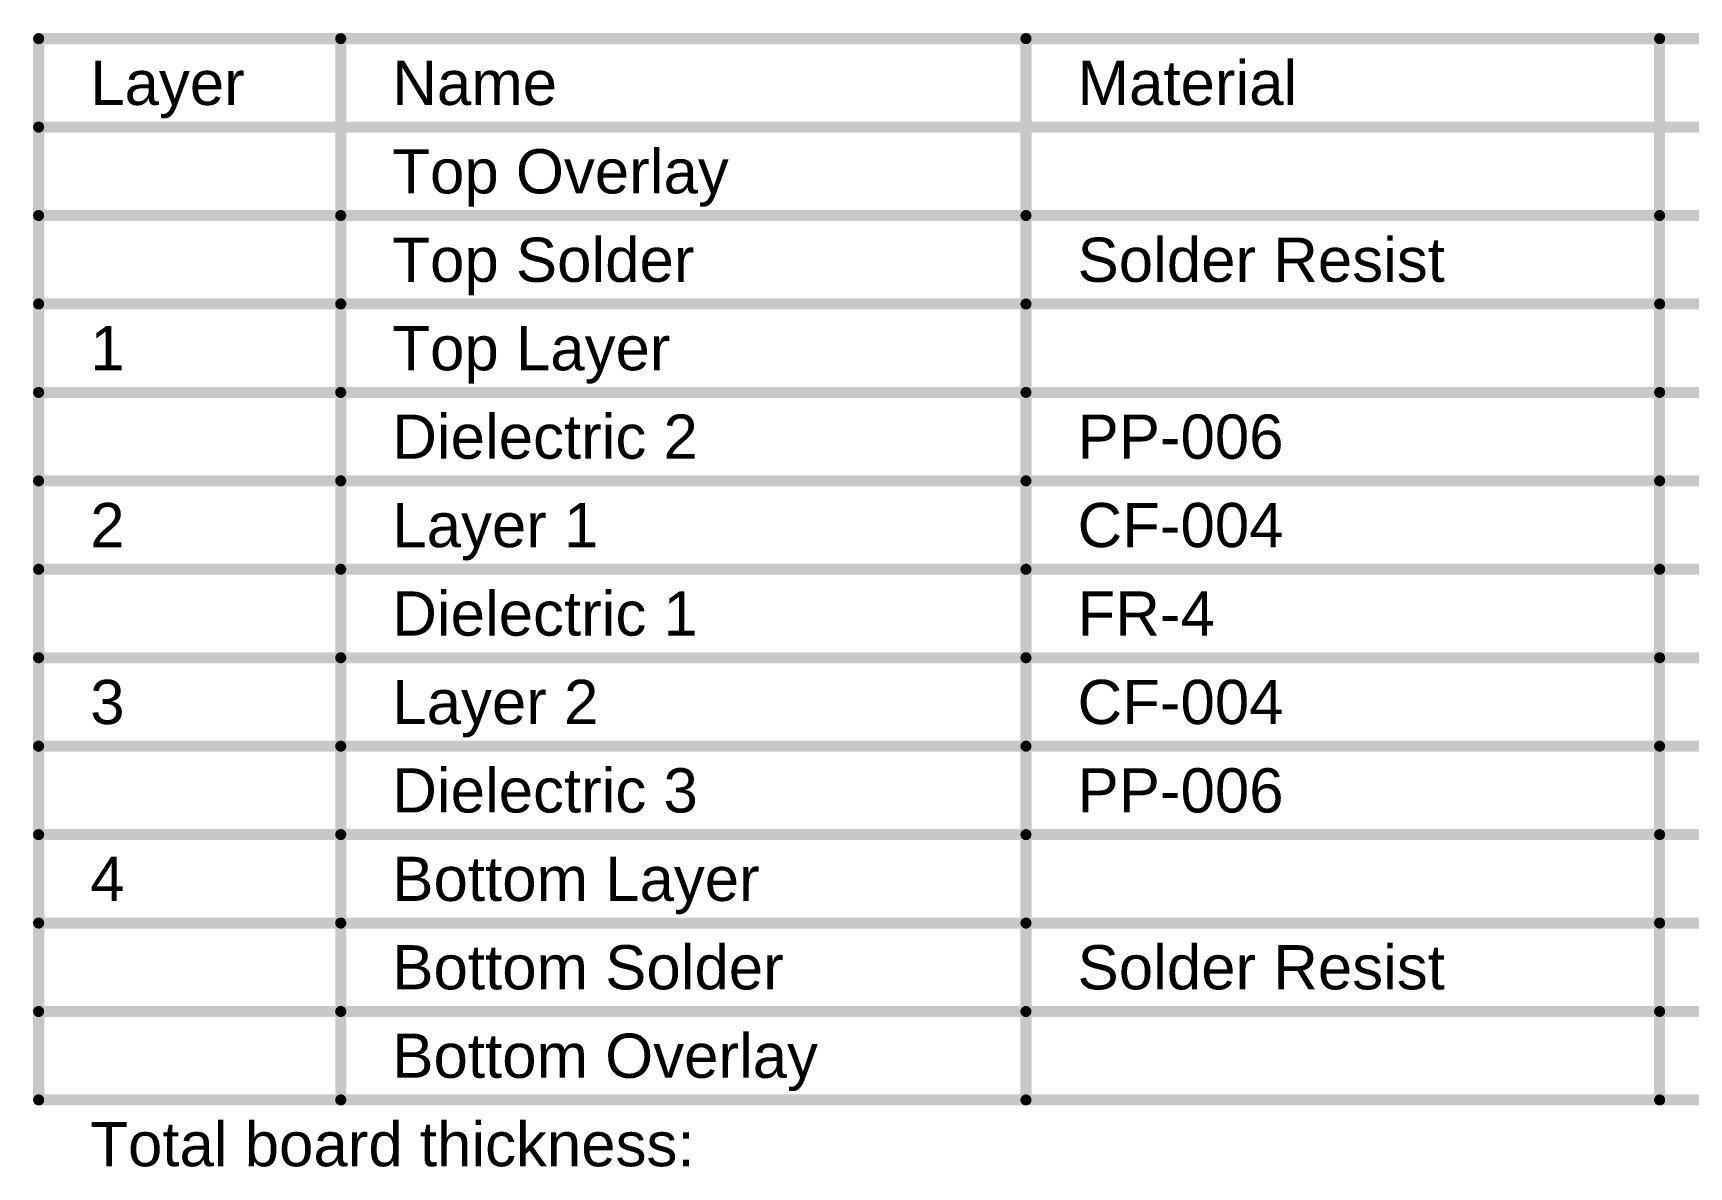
# Model space of a CAD drawing. Header units: inches. Extents: x 68 to 568, y 3 to 460.
# Drawn here: x 451.9 to 509, y 421.4 to 460.4 of the extents above; entities that cross this region are included whole.
import ezdxf

# ---------------------------------------------------------------- set-up
doc = ezdxf.new("R2010")
doc.units = ezdxf.units.IN
doc.layers.add('Fabrication', color=76, linetype='Continuous')
doc.styles.add('Arial', font='', dxfattribs={"height": 0.2})
doc.styles.get('Arial').set_extended_font_data('Arial')

msp = doc.modelspace()

# ---------------------------------------------------------------- linework, layer by layer
at = {"layer": 'Fabrication'}
for points in [[(452.033, 460.248, 0.191, 0.191, 1), (452.224, 460.248, 0.191, 0.191, 1)], [(452.033, 460.248, 0.191, 0.191, 1), (452.224, 460.248, 0.191, 0.191, 1)], [(462.445, 460.248, 0.191, 0.191, 1), (462.636, 460.248, 0.191, 0.191, 1)], [(486.061, 460.248, 0.191, 0.191, 1), (486.251, 460.248, 0.191, 0.191, 1)], [(507.899, 460.248, 0.191, 0.191, 1), (508.089, 460.248, 0.191, 0.191, 1)], [(452.033, 457.2, 0.191, 0.191, 1), (452.224, 457.2, 0.191, 0.191, 1)], [(452.033, 454.152, 0.191, 0.191, 1), (452.224, 454.152, 0.191, 0.191, 1)], [(462.445, 454.152, 0.191, 0.191, 1), (462.636, 454.152, 0.191, 0.191, 1)], [(462.445, 454.152, 0.191, 0.191, 1), (462.636, 454.152, 0.191, 0.191, 1)], [(486.061, 454.152, 0.191, 0.191, 1), (486.251, 454.152, 0.191, 0.191, 1)], [(486.061, 454.152, 0.191, 0.191, 1), (486.251, 454.152, 0.191, 0.191, 1)], [(507.899, 454.152, 0.191, 0.191, 1), (508.089, 454.152, 0.191, 0.191, 1)], [(507.899, 454.152, 0.191, 0.191, 1), (508.089, 454.152, 0.191, 0.191, 1)], [(452.033, 451.104, 0.191, 0.191, 1), (452.224, 451.104, 0.191, 0.191, 1)], [(462.445, 451.104, 0.191, 0.191, 1), (462.636, 451.104, 0.191, 0.191, 1)], [(462.445, 451.104, 0.191, 0.191, 1), (462.636, 451.104, 0.191, 0.191, 1)], [(486.061, 451.104, 0.191, 0.191, 1), (486.251, 451.104, 0.191, 0.191, 1)], [(486.061, 451.104, 0.191, 0.191, 1), (486.251, 451.104, 0.191, 0.191, 1)], [(507.899, 451.104, 0.191, 0.191, 1), (508.089, 451.104, 0.191, 0.191, 1)], [(507.899, 451.104, 0.191, 0.191, 1), (508.089, 451.104, 0.191, 0.191, 1)], [(452.033, 448.056, 0.191, 0.191, 1), (452.224, 448.056, 0.191, 0.191, 1)], [(462.445, 448.056, 0.191, 0.191, 1), (462.636, 448.056, 0.191, 0.191, 1)], [(462.445, 448.056, 0.191, 0.191, 1), (462.636, 448.056, 0.191, 0.191, 1)], [(486.061, 448.056, 0.191, 0.191, 1), (486.251, 448.056, 0.191, 0.191, 1)], [(486.061, 448.056, 0.191, 0.191, 1), (486.251, 448.056, 0.191, 0.191, 1)], [(507.899, 448.056, 0.191, 0.191, 1), (508.089, 448.056, 0.191, 0.191, 1)], [(507.899, 448.056, 0.191, 0.191, 1), (508.089, 448.056, 0.191, 0.191, 1)], [(452.033, 445.008, 0.191, 0.191, 1), (452.224, 445.008, 0.191, 0.191, 1)], [(462.445, 445.008, 0.191, 0.191, 1), (462.636, 445.008, 0.191, 0.191, 1)], [(462.445, 445.008, 0.191, 0.191, 1), (462.636, 445.008, 0.191, 0.191, 1)], [(486.061, 445.008, 0.191, 0.191, 1), (486.251, 445.008, 0.191, 0.191, 1)], [(486.061, 445.008, 0.191, 0.191, 1), (486.251, 445.008, 0.191, 0.191, 1)], [(507.899, 445.008, 0.191, 0.191, 1), (508.089, 445.008, 0.191, 0.191, 1)], [(507.899, 445.008, 0.191, 0.191, 1), (508.089, 445.008, 0.191, 0.191, 1)], [(452.033, 441.96, 0.191, 0.191, 1), (452.224, 441.96, 0.191, 0.191, 1)], [(462.445, 441.96, 0.191, 0.191, 1), (462.636, 441.96, 0.191, 0.191, 1)], [(462.445, 441.96, 0.191, 0.191, 1), (462.636, 441.96, 0.191, 0.191, 1)], [(486.061, 441.96, 0.191, 0.191, 1), (486.251, 441.96, 0.191, 0.191, 1)], [(486.061, 441.96, 0.191, 0.191, 1), (486.251, 441.96, 0.191, 0.191, 1)], [(507.899, 441.96, 0.191, 0.191, 1), (508.089, 441.96, 0.191, 0.191, 1)], [(507.899, 441.96, 0.191, 0.191, 1), (508.089, 441.96, 0.191, 0.191, 1)], [(452.033, 438.912, 0.191, 0.191, 1), (452.224, 438.912, 0.191, 0.191, 1)], [(462.445, 438.912, 0.191, 0.191, 1), (462.636, 438.912, 0.191, 0.191, 1)], [(462.445, 438.912, 0.191, 0.191, 1), (462.636, 438.912, 0.191, 0.191, 1)], [(486.061, 438.912, 0.191, 0.191, 1), (486.251, 438.912, 0.191, 0.191, 1)], [(486.061, 438.912, 0.191, 0.191, 1), (486.251, 438.912, 0.191, 0.191, 1)], [(507.899, 438.912, 0.191, 0.191, 1), (508.089, 438.912, 0.191, 0.191, 1)], [(507.899, 438.912, 0.191, 0.191, 1), (508.089, 438.912, 0.191, 0.191, 1)], [(452.033, 435.864, 0.191, 0.191, 1), (452.224, 435.864, 0.191, 0.191, 1)], [(462.445, 435.864, 0.191, 0.191, 1), (462.636, 435.864, 0.191, 0.191, 1)], [(462.445, 435.864, 0.191, 0.191, 1), (462.636, 435.864, 0.191, 0.191, 1)], [(486.061, 435.864, 0.191, 0.191, 1), (486.251, 435.864, 0.191, 0.191, 1)], [(486.061, 435.864, 0.191, 0.191, 1), (486.251, 435.864, 0.191, 0.191, 1)], [(507.899, 435.864, 0.191, 0.191, 1), (508.089, 435.864, 0.191, 0.191, 1)], [(507.899, 435.864, 0.191, 0.191, 1), (508.089, 435.864, 0.191, 0.191, 1)], [(452.033, 432.816, 0.191, 0.191, 1), (452.224, 432.816, 0.191, 0.191, 1)], [(462.445, 432.816, 0.191, 0.191, 1), (462.636, 432.816, 0.191, 0.191, 1)], [(462.445, 432.816, 0.191, 0.191, 1), (462.636, 432.816, 0.191, 0.191, 1)], [(486.061, 432.816, 0.191, 0.191, 1), (486.251, 432.816, 0.191, 0.191, 1)], [(486.061, 432.816, 0.191, 0.191, 1), (486.251, 432.816, 0.191, 0.191, 1)], [(507.899, 432.816, 0.191, 0.191, 1), (508.089, 432.816, 0.191, 0.191, 1)], [(507.899, 432.816, 0.191, 0.191, 1), (508.089, 432.816, 0.191, 0.191, 1)], [(452.033, 429.768, 0.191, 0.191, 1), (452.224, 429.768, 0.191, 0.191, 1)], [(462.445, 429.768, 0.191, 0.191, 1), (462.636, 429.768, 0.191, 0.191, 1)], [(462.445, 429.768, 0.191, 0.191, 1), (462.636, 429.768, 0.191, 0.191, 1)], [(486.061, 429.768, 0.191, 0.191, 1), (486.251, 429.768, 0.191, 0.191, 1)], [(486.061, 429.768, 0.191, 0.191, 1), (486.251, 429.768, 0.191, 0.191, 1)], [(507.899, 429.768, 0.191, 0.191, 1), (508.089, 429.768, 0.191, 0.191, 1)], [(507.899, 429.768, 0.191, 0.191, 1), (508.089, 429.768, 0.191, 0.191, 1)], [(452.033, 426.72, 0.191, 0.191, 1), (452.224, 426.72, 0.191, 0.191, 1)], [(462.445, 426.72, 0.191, 0.191, 1), (462.636, 426.72, 0.191, 0.191, 1)], [(462.445, 426.72, 0.191, 0.191, 1), (462.636, 426.72, 0.191, 0.191, 1)], [(486.061, 426.72, 0.191, 0.191, 1), (486.251, 426.72, 0.191, 0.191, 1)], [(486.061, 426.72, 0.191, 0.191, 1), (486.251, 426.72, 0.191, 0.191, 1)], [(507.899, 426.72, 0.191, 0.191, 1), (508.089, 426.72, 0.191, 0.191, 1)], [(507.899, 426.72, 0.191, 0.191, 1), (508.089, 426.72, 0.191, 0.191, 1)], [(452.033, 423.672, 0.191, 0.191, 1), (452.224, 423.672, 0.191, 0.191, 1)], [(452.033, 423.672, 0.191, 0.191, 1), (452.224, 423.672, 0.191, 0.191, 1)], [(462.445, 423.672, 0.191, 0.191, 1), (462.636, 423.672, 0.191, 0.191, 1)], [(462.445, 423.672, 0.191, 0.191, 1), (462.636, 423.672, 0.191, 0.191, 1)], [(462.445, 423.672, 0.191, 0.191, 1), (462.636, 423.672, 0.191, 0.191, 1)], [(486.061, 423.672, 0.191, 0.191, 1), (486.251, 423.672, 0.191, 0.191, 1)], [(486.061, 423.672, 0.191, 0.191, 1), (486.251, 423.672, 0.191, 0.191, 1)], [(486.061, 423.672, 0.191, 0.191, 1), (486.251, 423.672, 0.191, 0.191, 1)], [(507.899, 423.672, 0.191, 0.191, 1), (508.089, 423.672, 0.191, 0.191, 1)], [(507.899, 423.672, 0.191, 0.191, 1), (508.089, 423.672, 0.191, 0.191, 1)], [(507.899, 423.672, 0.191, 0.191, 1), (508.089, 423.672, 0.191, 0.191, 1)]]:
    msp.add_lwpolyline(points, format="xyseb", close=True, dxfattribs=at)
for points in [[(452.129, 423.672, 0.381, 0.381, 0), (452.129, 460.248, 0.381, 0.381, 0)], [(452.129, 460.248, 0.381, 0.381, 0), (567.414, 460.248, 0.381, 0.381, 0)], [(462.54, 423.672, 0.381, 0.381, 0), (462.54, 460.248, 0.381, 0.381, 0)], [(486.156, 423.672, 0.381, 0.381, 0), (486.156, 460.248, 0.381, 0.381, 0)], [(507.994, 423.672, 0.381, 0.381, 0), (507.994, 460.248, 0.381, 0.381, 0)], [(452.129, 457.2, 0.381, 0.381, 0), (567.414, 457.2, 0.381, 0.381, 0)], [(452.129, 454.152, 0.381, 0.381, 0), (462.54, 454.152, 0.381, 0.381, 0)], [(462.54, 454.152, 0.381, 0.381, 0), (486.156, 454.152, 0.381, 0.381, 0)], [(486.156, 454.152, 0.381, 0.381, 0), (507.994, 454.152, 0.381, 0.381, 0)], [(507.994, 454.152, 0.381, 0.381, 0), (524.5, 454.152, 0.381, 0.381, 0)], [(452.129, 451.104, 0.381, 0.381, 0), (462.54, 451.104, 0.381, 0.381, 0)], [(462.54, 451.104, 0.381, 0.381, 0), (486.156, 451.104, 0.381, 0.381, 0)], [(486.156, 451.104, 0.381, 0.381, 0), (507.994, 451.104, 0.381, 0.381, 0)], [(507.994, 451.104, 0.381, 0.381, 0), (524.5, 451.104, 0.381, 0.381, 0)], [(452.129, 448.056, 0.381, 0.381, 0), (462.54, 448.056, 0.381, 0.381, 0)], [(462.54, 448.056, 0.381, 0.381, 0), (486.156, 448.056, 0.381, 0.381, 0)], [(486.156, 448.056, 0.381, 0.381, 0), (507.994, 448.056, 0.381, 0.381, 0)], [(507.994, 448.056, 0.381, 0.381, 0), (524.5, 448.056, 0.381, 0.381, 0)], [(452.129, 445.008, 0.381, 0.381, 0), (462.54, 445.008, 0.381, 0.381, 0)], [(462.54, 445.008, 0.381, 0.381, 0), (486.156, 445.008, 0.381, 0.381, 0)], [(486.156, 445.008, 0.381, 0.381, 0), (507.994, 445.008, 0.381, 0.381, 0)], [(507.994, 445.008, 0.381, 0.381, 0), (524.5, 445.008, 0.381, 0.381, 0)], [(452.129, 441.96, 0.381, 0.381, 0), (462.54, 441.96, 0.381, 0.381, 0)], [(462.54, 441.96, 0.381, 0.381, 0), (486.156, 441.96, 0.381, 0.381, 0)], [(486.156, 441.96, 0.381, 0.381, 0), (507.994, 441.96, 0.381, 0.381, 0)], [(507.994, 441.96, 0.381, 0.381, 0), (524.5, 441.96, 0.381, 0.381, 0)], [(452.129, 438.912, 0.381, 0.381, 0), (462.54, 438.912, 0.381, 0.381, 0)], [(462.54, 438.912, 0.381, 0.381, 0), (486.156, 438.912, 0.381, 0.381, 0)], [(486.156, 438.912, 0.381, 0.381, 0), (507.994, 438.912, 0.381, 0.381, 0)], [(507.994, 438.912, 0.381, 0.381, 0), (524.5, 438.912, 0.381, 0.381, 0)], [(452.129, 435.864, 0.381, 0.381, 0), (462.54, 435.864, 0.381, 0.381, 0)], [(462.54, 435.864, 0.381, 0.381, 0), (486.156, 435.864, 0.381, 0.381, 0)], [(486.156, 435.864, 0.381, 0.381, 0), (507.994, 435.864, 0.381, 0.381, 0)], [(507.994, 435.864, 0.381, 0.381, 0), (524.5, 435.864, 0.381, 0.381, 0)], [(452.129, 432.816, 0.381, 0.381, 0), (462.54, 432.816, 0.381, 0.381, 0)], [(462.54, 432.816, 0.381, 0.381, 0), (486.156, 432.816, 0.381, 0.381, 0)], [(486.156, 432.816, 0.381, 0.381, 0), (507.994, 432.816, 0.381, 0.381, 0)], [(507.994, 432.816, 0.381, 0.381, 0), (524.5, 432.816, 0.381, 0.381, 0)], [(452.129, 429.768, 0.381, 0.381, 0), (462.54, 429.768, 0.381, 0.381, 0)], [(462.54, 429.768, 0.381, 0.381, 0), (486.156, 429.768, 0.381, 0.381, 0)], [(486.156, 429.768, 0.381, 0.381, 0), (507.994, 429.768, 0.381, 0.381, 0)], [(507.994, 429.768, 0.381, 0.381, 0), (524.5, 429.768, 0.381, 0.381, 0)], [(452.129, 426.72, 0.381, 0.381, 0), (462.54, 426.72, 0.381, 0.381, 0)], [(462.54, 426.72, 0.381, 0.381, 0), (486.156, 426.72, 0.381, 0.381, 0)], [(486.156, 426.72, 0.381, 0.381, 0), (507.994, 426.72, 0.381, 0.381, 0)], [(507.994, 426.72, 0.381, 0.381, 0), (524.5, 426.72, 0.381, 0.381, 0)], [(452.129, 423.672, 0.381, 0.381, 0), (462.54, 423.672, 0.381, 0.381, 0)], [(462.54, 423.672, 0.381, 0.381, 0), (486.156, 423.672, 0.381, 0.381, 0)], [(486.156, 423.672, 0.381, 0.381, 0), (507.994, 423.672, 0.381, 0.381, 0)], [(507.994, 423.672, 0.381, 0.381, 0), (524.5, 423.672, 0.381, 0.381, 0)]]:
    msp.add_lwpolyline(points, format="xyseb", dxfattribs=at)

# ---------------------------------------------------------------- texts
at = {"layer": 'Fabrication', "style": 'Arial'}
for s, p in [('Layer', (453.907, 457.962)), ('Name', (464.318, 457.962)), ('Material', (487.934, 457.962)), ('Top Overlay', (464.318, 454.914)), ('Top Solder', (464.318, 451.866)), ('Solder Resist', (487.934, 451.866)), ('1', (453.907, 448.818)), ('Top Layer', (464.318, 448.818)), ('Dielectric 2', (464.318, 445.77)), ('PP-006', (487.934, 445.77)), ('2', (453.907, 442.722)), ('Layer 1', (464.318, 442.722)), ('CF-004', (487.934, 442.722)), ('Dielectric 1', (464.318, 439.674)), ('FR-4', (487.934, 439.674)), ('3', (453.907, 436.626)), ('Layer 2', (464.318, 436.626)), ('CF-004', (487.934, 436.626)), ('Dielectric 3', (464.318, 433.578)), ('PP-006', (487.934, 433.578)), ('4', (453.907, 430.53)), ('Bottom Layer', (464.318, 430.53)), ('Bottom Solder', (464.318, 427.482)), ('Solder Resist', (487.934, 427.482)), ('Bottom Overlay', (464.318, 424.434)), ('Total board thickness:', (453.907, 421.386))]:
    msp.add_text(s, height=1.524, dxfattribs=at).set_placement(p)

doc.saveas('drawing.dxf')
